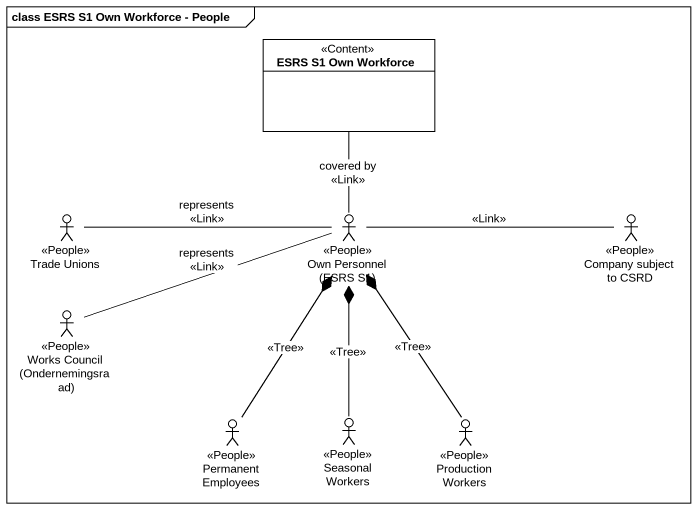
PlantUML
@startuml
mainframe class ESRS S1 Own Workforce - People
allowmixing
hide circle
hide empty members
class "ESRS S1 Own Workforce" as ESRS_S1_Own_Workforce <<Content>>
actor "Trade Unions" as Trade_Unions <<People>>
actor "Own Personnel (ESRS S1)" as Own_Personnel_ESRS_S1 <<People>>
actor "Company subject to CSRD" as Company_subject_to_CSRD <<People>>
actor "Works Council (Ondernemingsraad)" as Works_Council <<People>>
actor "Permanent Employees" as Permanent_Employees <<People>>
actor "Seasonal Workers" as Seasonal_Workers <<People>>
actor "Production Workers" as Production_Workers <<People>>
Trade_Unions -right- Own_Personnel_ESRS_S1 : represents\n<<Link>>
Own_Personnel_ESRS_S1 -up- ESRS_S1_Own_Workforce : covered by\n<<Link>>
Own_Personnel_ESRS_S1 -right- Company_subject_to_CSRD : <<Link>>
Own_Personnel_ESRS_S1 *-- Permanent_Employees : <<Tree>>
Own_Personnel_ESRS_S1 *-- Seasonal_Workers : <<Tree>>
Own_Personnel_ESRS_S1 *-- Production_Workers : <<Tree>>
Works_Council -right- Own_Personnel_ESRS_S1 : represents\n<<Link>>
@enduml
